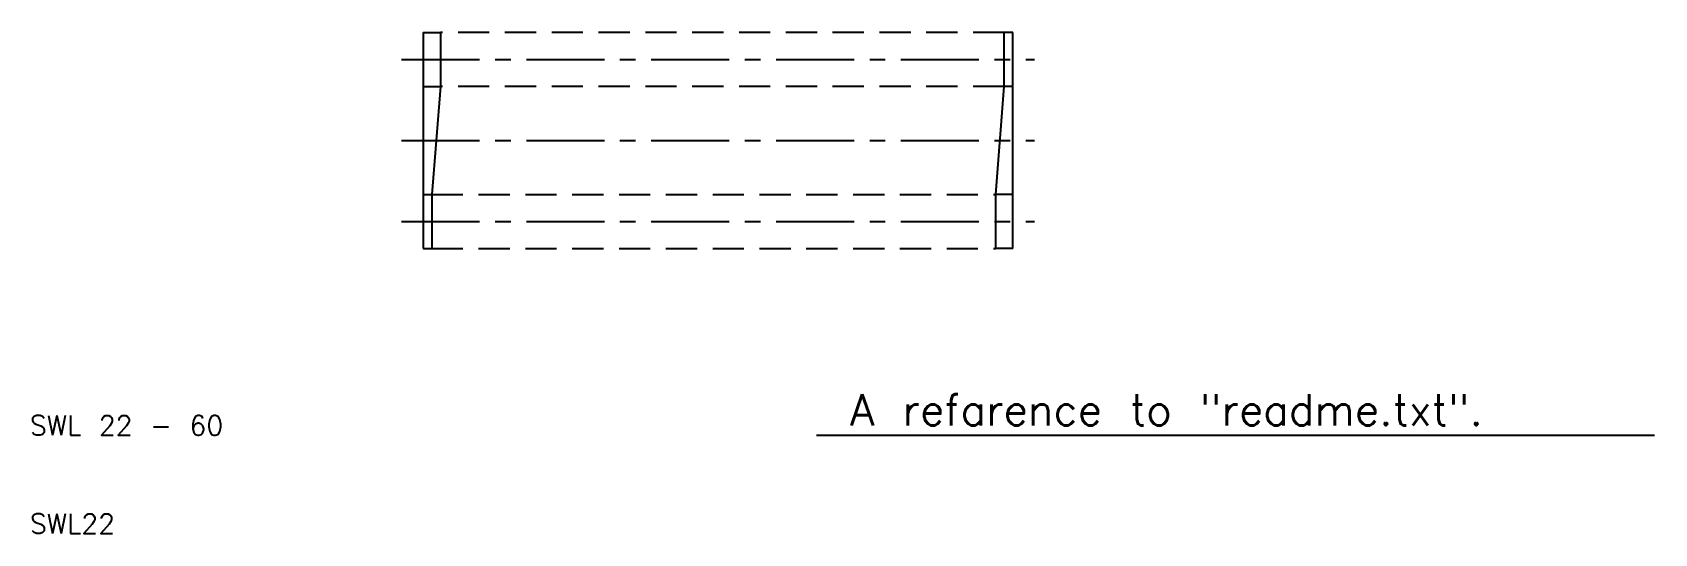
# Model space of a CAD drawing. Extents: x 10 to 175, y 10 to 61.
import ezdxf

# ---------------------------------------------------------------- set-up
doc = ezdxf.new("R2010")
doc.units = 0
doc.header["$LTSCALE"] = 0.25
doc.linetypes.add('CENTER', pattern=[50.8, 31.75, -6.35, 6.35, -6.35])
doc.linetypes.add('DASHED', pattern=[19.05, 12.7, -6.35])
doc.layers.get('0').update_dxf_attribs({"linetype": 'CONTINUOUS'})
doc.layers.add('CENTER', color=1, linetype='CENTER')
doc.styles.get("Standard").update_dxf_attribs({"font": 'txt.shx', "bigfont": 'extfont.shx'})

msp = doc.modelspace()

# ---------------------------------------------------------------- linework, layer by layer
for p, q in [((50, 61), (50, 39)), ((50, 61), (51.75, 61)), ((51.75, 61), (51.75, 55.5)), ((109.12, 55.5), (109.12, 61)), ((110, 61), (109.12, 61)), ((110, 39), (110, 61)), ((50, 55.5), (51.75, 55.5)), ((51.75, 55.5), (50.88, 44.5)), ((108.25, 44.5), (109.12, 55.5)), ((110, 55.5), (109.12, 55.5)), ((50, 44.5), (50.88, 44.5)), ((50.88, 44.5), (50.88, 39)), ((108.25, 39), (108.25, 44.5)), ((110, 44.5), (108.25, 44.5)), ((50, 39), (50.88, 39)), ((110, 39), (108.25, 39))]:
    msp.add_line(p, q)
at = {"color": 3, "linetype": 'DASHED'}
for p, q in [((109.12, 61), (51.75, 61)), ((109.12, 55.5), (51.75, 55.5)), ((50.88, 44.5), (108.25, 44.5)), ((50.88, 39), (108.25, 39))]:
    msp.add_line(p, q, dxfattribs=at)
at = {"color": 7, "linetype": 'CONTINUOUS'}
msp.add_line((90, 20), (175.27, 20), dxfattribs=at)
at = {"layer": 'CENTER', "color": 1, "linetype": 'CENTER'}
for p, q in [((47.8, 58.25), (112.2, 58.25)), ((47.8, 50), (112.2, 50)), ((47.8, 41.75), (112.2, 41.75))]:
    msp.add_line(p, q, dxfattribs=at)

# ---------------------------------------------------------------- texts
at = {"color": 7, "linetype": 'CONTINUOUS'}
msp.add_text('A refarence to "readme.txt".', height=3.2, dxfattribs=at).set_placement((93.44, 21))
for s, p in [('SWL 22 - 60', (10, 20)), ('SWL22', (10, 10))]:
    msp.add_text(s, height=2).set_placement(p)

doc.saveas('drawing.dxf')
